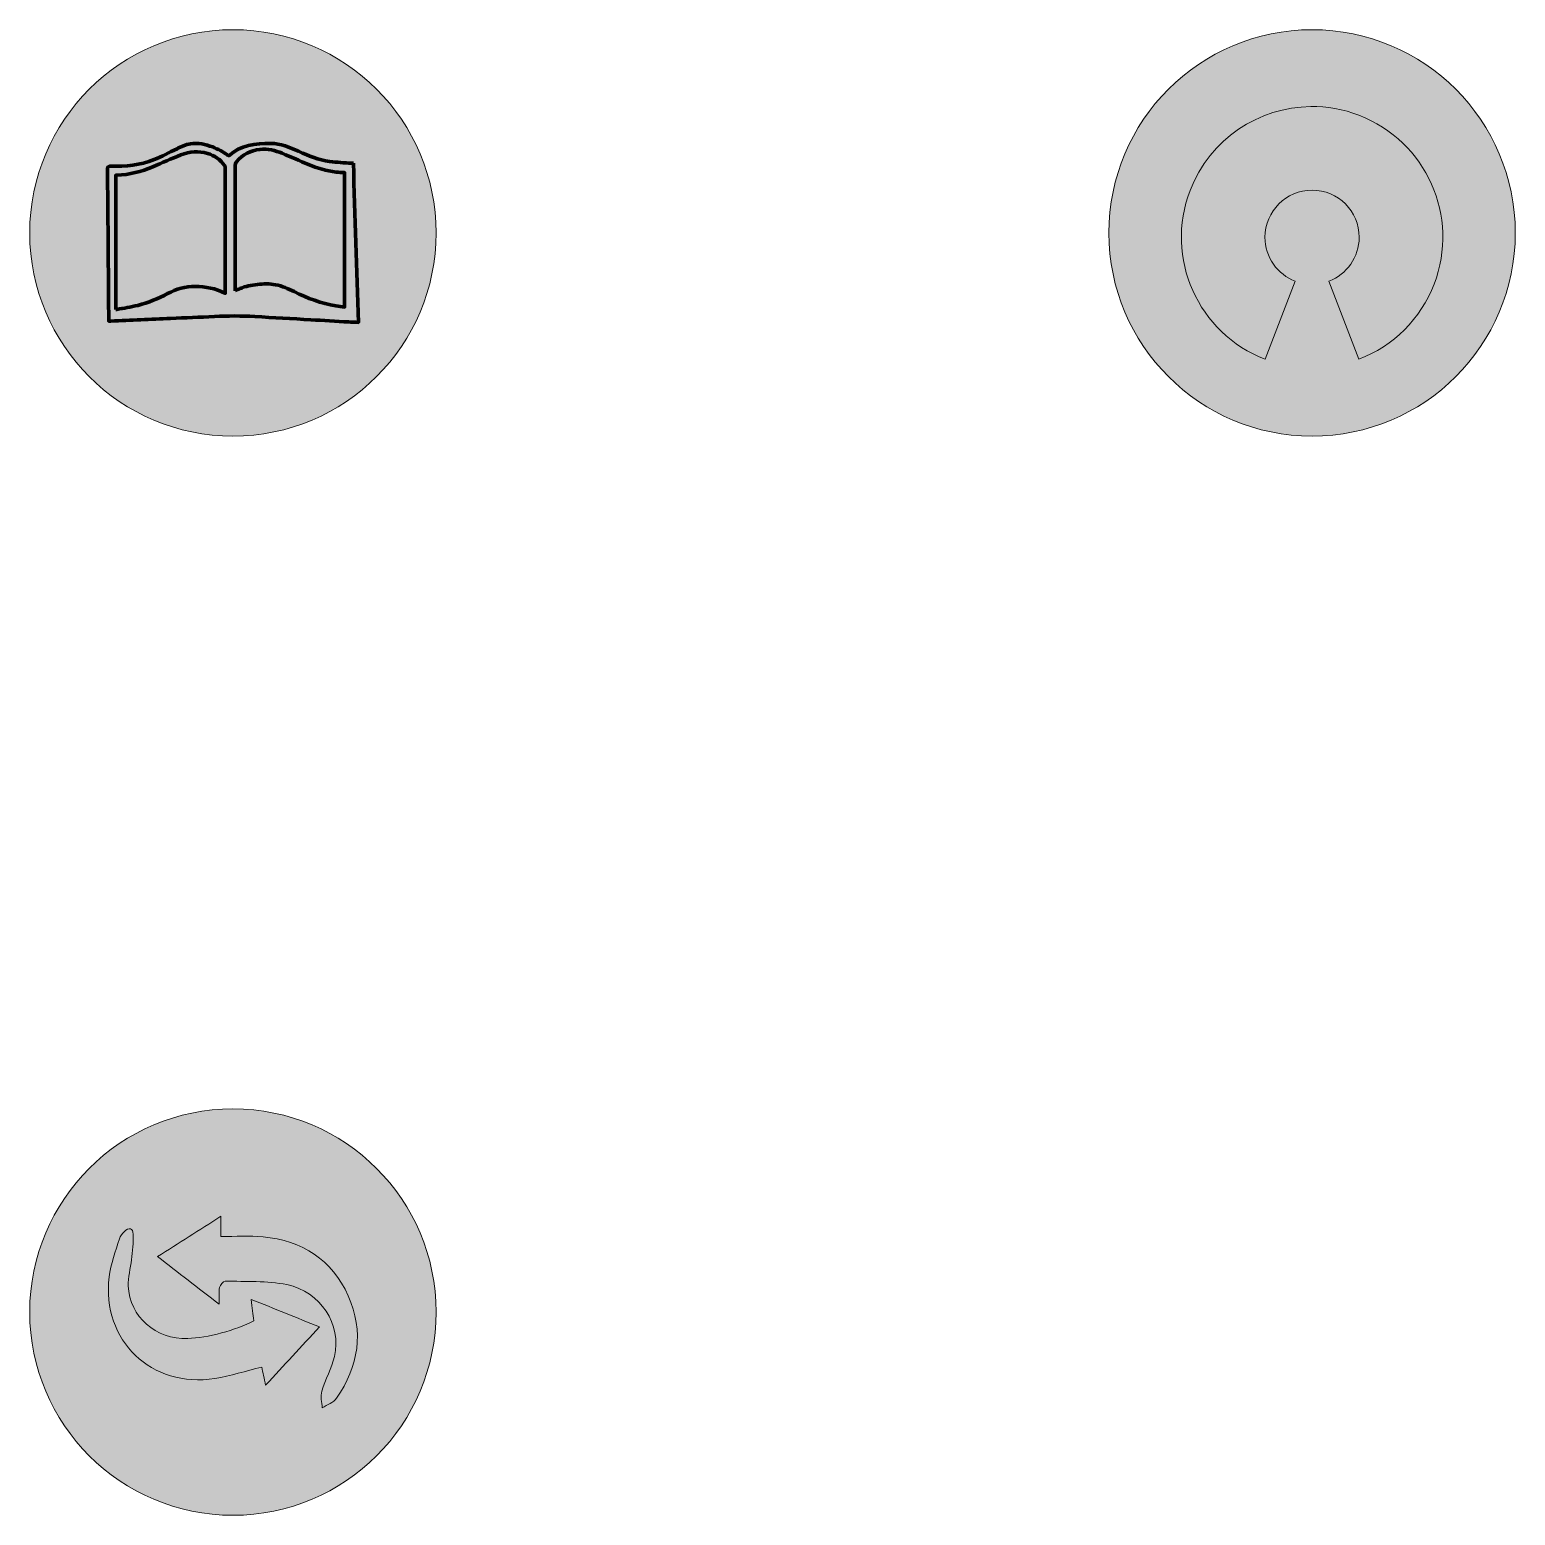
# Model space of a CAD drawing. Header units: inches. Extents: x 49 to 787, y -787 to -49.
import ezdxf

# ---------------------------------------------------------------- set-up
doc = ezdxf.new("R2010")
doc.units = ezdxf.units.IN
doc.header["$MEASUREMENT"] = 0
doc.layers.add('Layer 1', color=7, linetype='Continuous')

# ---------------------------------------------------------------- blocks, each defined once
blk = doc.blocks.new('block 2')
at = {"layer": 'Layer 1', "true_color": 0xfed136}
h = blk.add_hatch(color=40, dxfattribs=at)
h.dxf.hatch_style = 2
edge = h.paths.add_edge_path()
edge.add_spline(control_points=[(786.92, -150), (786.92, -205.74), (741.74, -250.92), (686, -250.92), (630.26, -250.92), (585.08, -205.74), (585.08, -150), (585.08, -94.26), (630.26, -49.08), (686, -49.08), (741.74, -49.08), (786.92, -94.26), (786.92, -150)], knot_values=[0, 0, 0, 0, 1, 1, 1, 2, 2, 2, 3, 3, 3, 4, 4, 4, 4], degree=3, periodic=1)
at = {"layer": 'Layer 1', "lineweight": 0}
for points, knots in [([(786.92, -150), (786.92, -205.74), (741.74, -250.92), (686, -250.92), (630.26, -250.92), (585.08, -205.74), (585.08, -150), (585.08, -94.26), (630.26, -49.08), (686, -49.08), (741.74, -49.08), (786.92, -94.26), (786.92, -150)], [0, 0, 0, 0, 1, 1, 1, 2, 2, 2, 3, 3, 3, 4, 4, 4, 4]), ([(685.43, -87.24), (659.55, -87.47), (635.24, -103.29), (625.41, -128.91), (612.56, -162.38), (629.27, -199.92), (662.74, -212.77), (662.74, -212.77), (677.61, -174), (677.61, -174), (668.84, -170.63), (662.61, -162.13), (662.61, -152.17), (662.61, -139.26), (673.08, -128.79), (686, -128.79), (698.92, -128.79), (709.38, -139.26), (709.38, -152.17), (709.38, -162.13), (703.16, -170.63), (694.39, -174), (694.39, -174), (709.26, -212.77), (709.26, -212.77), (726.44, -206.17), (740, -192.61), (746.59, -175.43), (759.44, -141.97), (742.73, -104.41), (709.26, -91.57), (701.42, -88.55), (693.35, -87.16), (685.43, -87.24), (685.43, -87.24), (685.43, -87.24), (685.43, -87.24)], [0, 0, 0, 0, 1, 1, 1, 2, 2, 2, 3, 3, 3, 4, 4, 4, 5, 5, 5, 6, 6, 6, 7, 7, 7, 8, 8, 8, 9, 9, 9, 10, 10, 10, 11, 11, 11, 12, 12, 12, 12])]:
    blk.add_open_spline(points, degree=3, knots=knots, dxfattribs=at)
blk = doc.blocks.new('block 4')
at = {"layer": 'Layer 1', "lineweight": 0}
for points in [[(112.59, -658.47), (123.12, -651.75), (133.22, -645.3), (143.99, -638.42), (143.99, -641.83), (143.99, -644.62), (143.99, -648.5), (151.32, -648.5), (158.22, -647.94), (164.99, -648.6), (184.42, -650.51), (199.22, -660.01), (207.27, -677.96), (215.24, -695.71), (212.44, -712.94), (201.5, -728.77), (199.98, -730.98), (196.76, -732), (194.33, -733.58), (194.21, -730.81), (193.39, -727.82), (194.14, -725.31), (195.88, -719.43), (199.05, -713.94), (200.43, -708.01), (204.07, -692.3), (193.57, -675.8), (176.78, -672.37), (166.88, -670.35), (156.43, -670.91), (146.22, -670.61), (145.26, -670.58), (143.64, -672.55), (143.38, -673.81), (142.91, -676.06), (143.24, -678.47), (143.24, -682.13), (132.63, -673.93), (122.8, -666.35), (112.59, -658.47)], [(193, -693.37), (183.97, -703.16), (175.37, -712.49), (166.27, -722.36), (165.52, -718.84), (164.92, -716.05), (164.33, -713.34), (156.41, -715.29), (148.85, -717.7), (141.1, -718.95), (109.57, -724.03), (84.64, -700.12), (88.57, -668.51), (89.37, -662.07), (91.78, -655.82), (93.62, -649.54), (94.02, -648.21), (95.07, -646.96), (96.08, -645.94), (98.26, -643.73), (100.39, -644.26), (100.51, -647.34), (100.68, -651.54), (100.07, -655.78), (99.62, -659.98), (99.16, -664.34), (97.84, -668.7), (98.04, -673.01), (98.73, -688.39), (111.72, -699.63), (127.66, -699.12), (137.23, -698.81), (151.59, -694.98), (160.45, -690.28), (160.04, -687.15), (159.61, -683.87), (159.06, -679.68), (170.64, -684.35), (181.52, -688.74), (193, -693.37)]]:
    blk.add_open_spline(points, degree=3, knots=[0, 0, 0, 0, 1, 1, 1, 2, 2, 2, 3, 3, 3, 4, 4, 4, 5, 5, 5, 6, 6, 6, 7, 7, 7, 8, 8, 8, 9, 9, 9, 10, 10, 10, 11, 11, 11, 12, 12, 12, 13, 13, 13, 13], dxfattribs=at)
blk = doc.blocks.new('block 3')
at = {"layer": 'Layer 1', "true_color": 0xfed136}
h = blk.add_hatch(color=40, dxfattribs=at)
h.dxf.hatch_style = 2
edge = h.paths.add_edge_path()
edge.add_spline(control_points=[(250.92, -686), (250.92, -741.74), (205.74, -786.92), (150, -786.92), (94.26, -786.92), (49.08, -741.74), (49.08, -686), (49.08, -630.26), (94.26, -585.08), (150, -585.08), (205.74, -585.08), (250.92, -630.26), (250.92, -686)], knot_values=[0, 0, 0, 0, 1, 1, 1, 2, 2, 2, 3, 3, 3, 4, 4, 4, 4], degree=3, periodic=1)
at = {"layer": 'Layer 1', "lineweight": 0}
blk.add_open_spline([(250.92, -686), (250.92, -741.74), (205.74, -786.92), (150, -786.92), (94.26, -786.92), (49.08, -741.74), (49.08, -686), (49.08, -630.26), (94.26, -585.08), (150, -585.08), (205.74, -585.08), (250.92, -630.26), (250.92, -686)], degree=3, knots=[0, 0, 0, 0, 1, 1, 1, 2, 2, 2, 3, 3, 3, 4, 4, 4, 4], dxfattribs=at)
at = {"layer": 'Layer 1'}
blk.add_blockref('block 4', (0, 0), dxfattribs=at)

msp = doc.modelspace()

# ---------------------------------------------------------------- hatches: boundary and pattern name
at = {"layer": 'Layer 1', "true_color": 0xfed136}
h = msp.add_hatch(color=40, dxfattribs=at)
h.dxf.hatch_style = 2
edge = h.paths.add_edge_path()
edge.add_spline(control_points=[(250.92, -150), (250.92, -205.74), (205.74, -250.92), (150, -250.92), (94.26, -250.92), (49.08, -205.74), (49.08, -150), (49.08, -94.26), (94.26, -49.08), (150, -49.08), (205.74, -49.08), (250.92, -94.26), (250.92, -150)], knot_values=[0, 0, 0, 0, 1, 1, 1, 2, 2, 2, 3, 3, 3, 4, 4, 4, 4], degree=3, periodic=1)

# ---------------------------------------------------------------- linework, layer by layer
at = {"layer": 'Layer 1', "lineweight": 0}
msp.add_open_spline([(250.92, -150), (250.92, -205.74), (205.74, -250.92), (150, -250.92), (94.26, -250.92), (49.08, -205.74), (49.08, -150), (49.08, -94.26), (94.26, -49.08), (150, -49.08), (205.74, -49.08), (250.92, -94.26), (250.92, -150)], degree=3, knots=[0, 0, 0, 0, 1, 1, 1, 2, 2, 2, 3, 3, 3, 4, 4, 4, 4], dxfattribs=at)
at = {"layer": 'Layer 1', "color": 18, "lineweight": 211, "true_color": 0x000000}
for points, knots in [([(209.83, -115.42), (210.66, -141.82), (211.49, -168.1), (212.33, -194.48), (210.63, -194.39), (209.03, -194.31), (207.44, -194.22), (201.18, -193.86), (194.92, -193.5), (188.66, -193.14), (179.41, -192.61), (170.15, -192.1), (160.9, -191.53), (154.19, -191.12), (147.5, -191.23), (140.79, -191.54), (133.55, -191.87), (126.3, -192.18), (119.06, -192.5), (109.17, -192.93), (99.29, -193.36), (89.4, -193.79), (89.08, -193.81), (88.76, -193.8), (88.31, -193.8), (88.31, -192.42), (88.32, -191.09), (88.31, -189.76), (88.18, -173.79), (88.06, -157.81), (87.92, -141.83), (87.86, -134.07), (87.8, -126.3), (87.67, -118.53), (87.65, -117.04), (88.23, -116.84), (89.41, -116.88), (96.75, -117.09), (103.97, -116.37), (110.82, -113.59), (114.73, -112.01), (118.46, -110.01), (122.25, -108.17), (124.39, -107.14), (126.54, -106.14), (128.91, -105.77), (132.74, -105.19), (136.39, -105.95), (139.95, -107.33), (142.61, -108.35), (145.08, -109.72), (147.41, -111.35), (147.59, -111.47), (147.77, -111.58), (147.92, -111.68), (153.95, -106.42), (161.18, -105.38), (168.75, -105.54), (173.71, -105.64), (178.22, -107.41), (182.64, -109.47), (187.56, -111.78), (192.61, -113.78), (198.03, -114.5), (201.64, -114.98), (205.3, -115.12), (208.93, -115.41), (209.2, -115.43), (209.47, -115.42), (209.83, -115.42)], [0, 0, 0, 0, 1, 1, 1, 2, 2, 2, 3, 3, 3, 4, 4, 4, 5, 5, 5, 6, 6, 6, 7, 7, 7, 8, 8, 8, 9, 9, 9, 10, 10, 10, 11, 11, 11, 12, 12, 12, 13, 13, 13, 14, 14, 14, 15, 15, 15, 16, 16, 16, 17, 17, 17, 18, 18, 18, 19, 19, 19, 20, 20, 20, 21, 21, 21, 22, 22, 22, 23, 23, 23, 23]), ([(91.81, -188.03), (92.03, -188.03), (92.17, -188.05), (92.3, -188.03), (95.8, -187.36), (99.33, -186.8), (102.79, -185.98), (107.99, -184.75), (112.81, -182.49), (117.57, -180.13), (121.91, -177.97), (126.39, -176.45), (131.34, -176.59), (136.44, -176.75), (141.38, -177.49), (145.94, -179.91), (146.01, -179.94), (146.09, -179.92), (146.19, -179.93), (146.2, -179.77), (146.21, -179.64), (146.21, -179.5), (146.21, -158.87), (146.21, -138.23), (146.2, -117.6), (146.2, -117.25), (146.05, -116.85), (145.85, -116.56), (143.77, -113.55), (140.94, -111.58), (137.46, -110.52), (132.91, -109.14), (128.42, -109.57), (124.09, -111.28), (119.43, -113.11), (114.86, -115.17), (110.24, -117.11), (104.5, -119.52), (98.58, -121.2), (92.29, -121.28), (92.14, -121.28), (91.99, -121.33), (91.81, -121.36), (91.81, -143.59), (91.81, -165.77), (91.81, -188.03)], [0, 0, 0, 0, 1, 1, 1, 2, 2, 2, 3, 3, 3, 4, 4, 4, 5, 5, 5, 6, 6, 6, 7, 7, 7, 8, 8, 8, 9, 9, 9, 10, 10, 10, 11, 11, 11, 12, 12, 12, 13, 13, 13, 14, 14, 14, 15, 15, 15, 15]), ([(151.11, -178.73), (152.01, -178.32), (152.76, -177.93), (153.53, -177.61), (156.3, -176.47), (159.2, -175.91), (162.16, -175.59), (165.19, -175.25), (168.19, -175.2), (171.2, -175.75), (174.45, -176.34), (177.43, -177.69), (180.35, -179.16), (186.96, -182.48), (193.83, -185.03), (201.16, -186.18), (202.57, -186.41), (203.99, -186.6), (205.48, -186.82), (205.48, -164.48), (205.48, -142.28), (205.48, -120.06), (204.02, -119.96), (202.64, -119.91), (201.26, -119.76), (196.48, -119.25), (191.93, -117.86), (187.52, -116.02), (183.17, -114.21), (178.88, -112.26), (174.53, -110.47), (170.99, -109.02), (167.32, -108.16), (163.45, -108.55), (158.75, -109.03), (154.84, -110.95), (151.86, -114.68), (151.33, -115.35), (151.09, -116.03), (151.09, -116.91), (151.11, -137.19), (151.11, -157.48), (151.11, -177.76), (151.11, -178.05), (151.11, -178.35), (151.11, -178.73)], [0, 0, 0, 0, 1, 1, 1, 2, 2, 2, 3, 3, 3, 4, 4, 4, 5, 5, 5, 6, 6, 6, 7, 7, 7, 8, 8, 8, 9, 9, 9, 10, 10, 10, 11, 11, 11, 12, 12, 12, 13, 13, 13, 14, 14, 14, 15, 15, 15, 15])]:
    msp.add_open_spline(points, degree=3, knots=knots, dxfattribs=at)

# ---------------------------------------------------------------- block references
at = {"layer": 'Layer 1'}
for name in ['block 2', 'block 3']:
    msp.add_blockref(name, (0, 0), dxfattribs=at)

doc.saveas('drawing.dxf')
